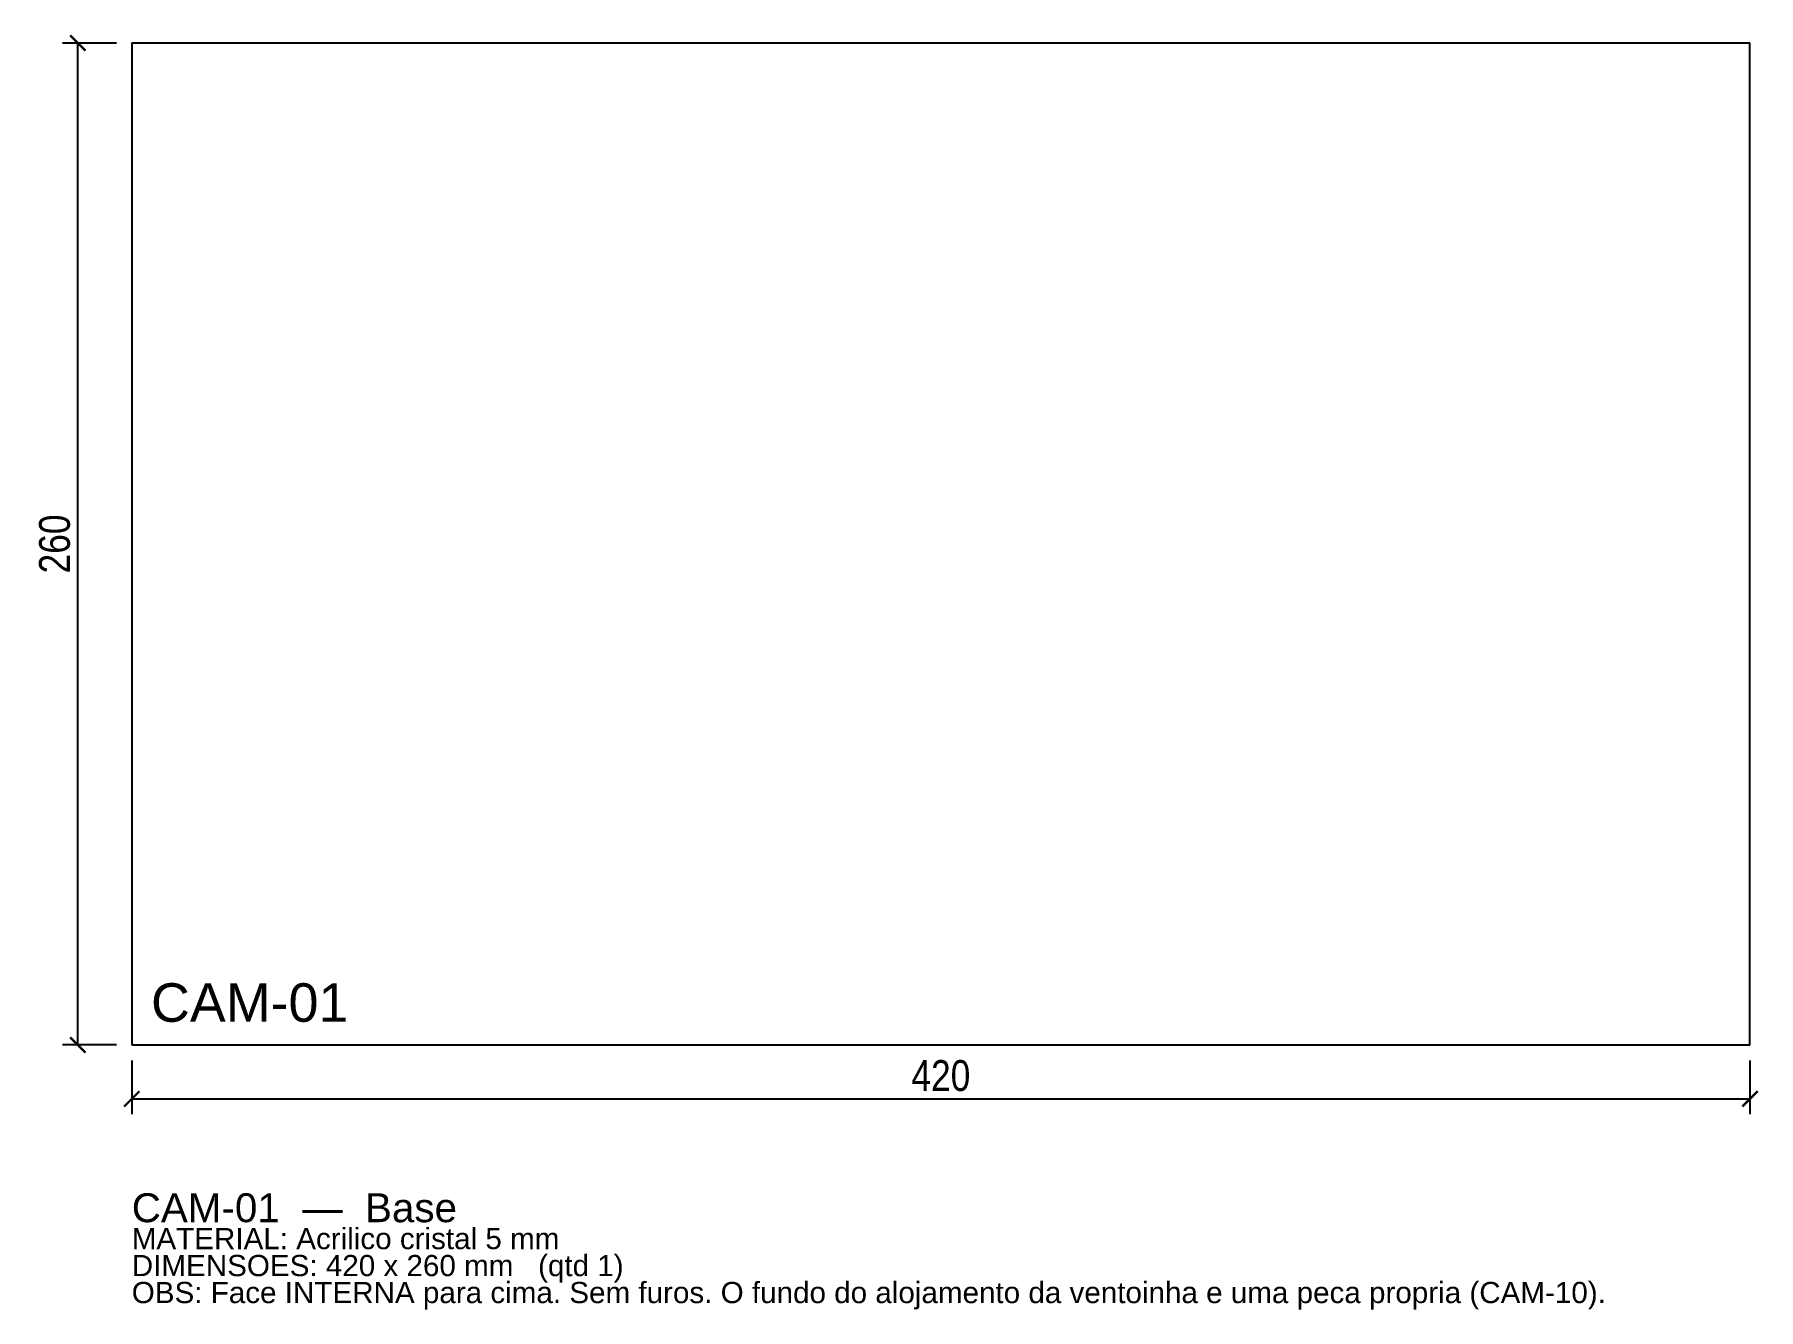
# Model space of a CAD drawing. Header units: millimetres. Extents: x -25 to 422, y -69 to 262.
import ezdxf

# ---------------------------------------------------------------- set-up
doc = ezdxf.new("R2010")
doc.units = ezdxf.units.MM
for name, color, linetype in [('CORTE', 1, 'Continuous'), ('COTA', 4, 'Continuous'), ('GRAVACAO', 3, 'Continuous'), ('TEXTO', 7, 'Continuous')]:
    doc.layers.add(name, color=color, linetype=linetype)
doc.styles.add('ARIAL', font='arial.ttf')
doc.styles.add('OpenSansCondensed-Light', font='OpenSansCondensed-Light.ttf')
doc.dimstyles.new('EZDXF', dxfattribs={"dimtxt": 8, "dimasz": 4, "dimexe": 4, "dimexo": 4, "dimgap": 2, "dimtad": 1, "dimdec": 0, "dimdsep": 46, "dimtxsty": 'OpenSansCondensed-Light', "dimblk": 'ARCHTICK', "dimcen": 2.5, "dimclrd": 4, "dimclre": 4, "dimclrt": 4, "dimazin": 3, "dimtfac": 0.5, "dimtmove": 2, "dimatfit": 3})

# ---------------------------------------------------------------- blocks, each defined once
blk = doc.blocks.new('_ARCHTICK')
at = {"color": 0, "linetype": 'BYBLOCK', "const_width": 0.15}
blk.add_lwpolyline([(-0.5, -0.5), (0.5, 0.5)], dxfattribs=at)

msp = doc.modelspace()

# ---------------------------------------------------------------- linework, layer by layer
at = {"layer": 'CORTE'}
msp.add_lwpolyline([(0, 0), (420, 0), (420, 260), (0, 260)], close=True, dxfattribs=at)

# ---------------------------------------------------------------- texts
at = {"layer": 'GRAVACAO', "style": 'ARIAL'}
msp.add_text('CAM-01', height=10, dxfattribs=at).set_placement((5, 6))
at = {"layer": 'TEXTO', "style": 'ARIAL'}
for s, height, p in [('CAM-01  —  Base', 7.5, (0, -46)), ('MATERIAL: Acrilico cristal 5 mm', 5.5, (0, -53)), ('DIMENSOES: 420 x 260 mm   (qtd 1)', 5.5, (0, -60)), ('OBS: Face INTERNA para cima. Sem furos. O fundo do alojamento da ventoinha e uma peca propria (CAM-10).', 5.5, (0, -67))]:
    msp.add_text(s, height=height, dxfattribs=at).set_placement(p)

# ---------------------------------------------------------------- dimensions: what is measured, and where the dimension line sits
at = {"layer": 'COTA'}
msp.add_linear_dim(base=(-14, 0), p1=(0, 0), p2=(0, 260), angle=90, dimstyle='EZDXF', dxfattribs=at).render()
msp.add_linear_dim(base=(0, -14), p1=(0, 0), p2=(420, 0), dimstyle='EZDXF', dxfattribs=at).render()

doc.saveas('drawing.dxf')
